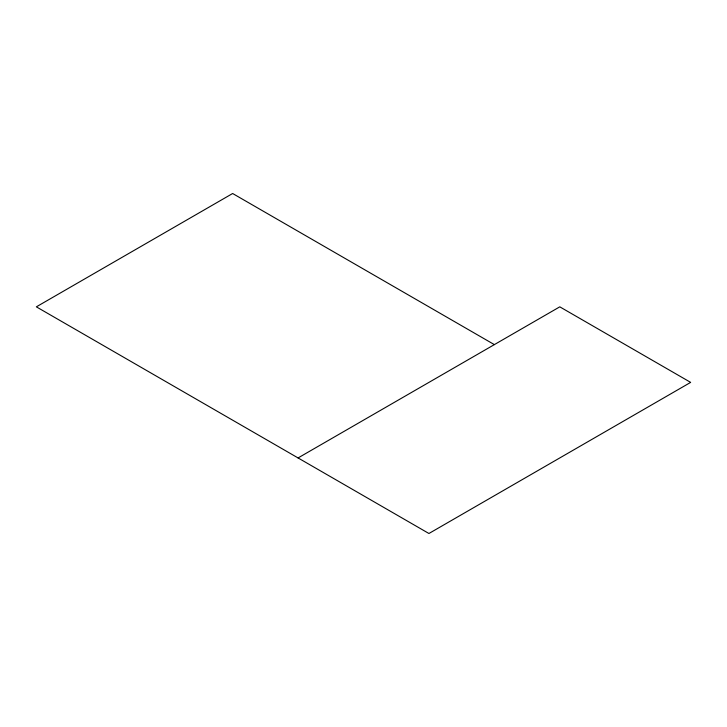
<?xml version="1.0" encoding="UTF-8"?>
<svg xmlns="http://www.w3.org/2000/svg" width="727" height="727" viewBox="0 0 727 727"><rect width="100%" height="100%" fill="white"/><g stroke="black" fill="none" stroke-linecap="round" stroke-linejoin="round"><path stroke-width="1.09" d="M298.07 457.937L559.79 306.839L690.65 382.384L428.93 533.491L36.35 306.839L232.64 193.509L494.36 344.616"/></g></svg>
